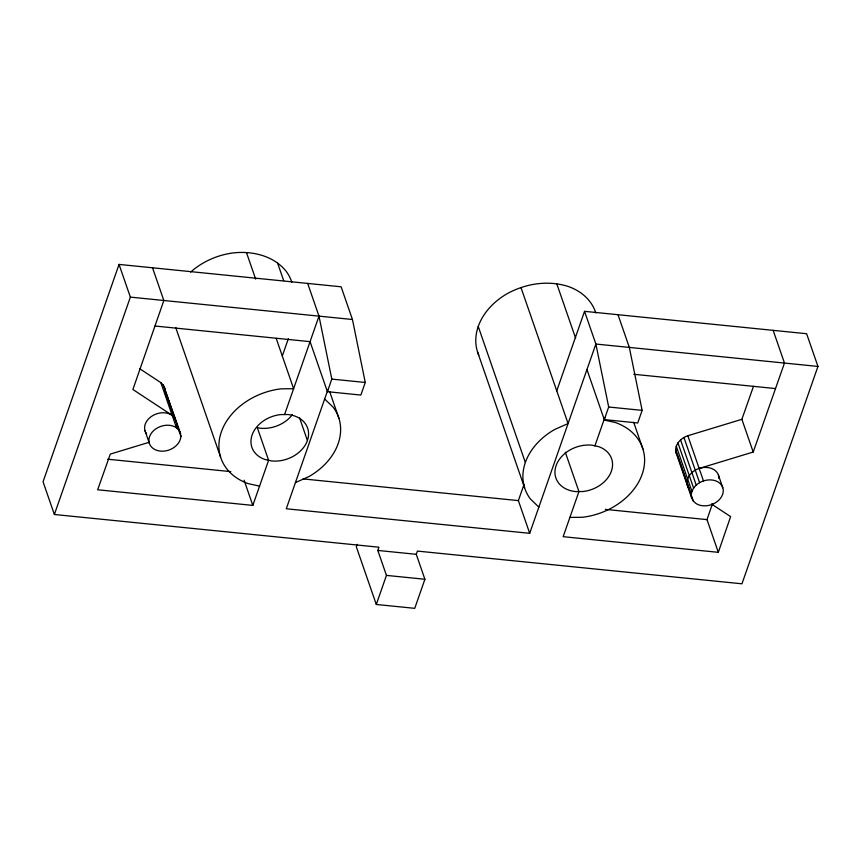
<?xml version="1.0" encoding="UTF-8"?>
<svg xmlns="http://www.w3.org/2000/svg" width="861" height="861" viewBox="0 0 861 861"><rect width="100%" height="100%" fill="white"/><g stroke="black" fill="none" stroke-linecap="round" stroke-linejoin="round"><path stroke-width="1.29" d="M180.896 436.355C180.423 443.071 174.729 448.075 168.681 450.142A16.37 12.517 -19.1 0 1 149.556 436.656A16.37 12.517 -19.1 0 1 176.483 427.809L178.948 430.177L180.455 433.094L180.896 436.355L177.011 425.13M687.831 435.741L703.48 480.933A16.37 12.517 -19.1 0 1 722.605 494.418A16.37 12.517 -19.1 0 1 695.677 503.265L693.213 500.898L691.706 497.981L676.057 452.789C673.98 444.943 680.847 437.98 687.831 435.741L741.881 419.318L753.483 386.32M691.706 497.981C689.629 490.135 696.495 483.172 703.48 480.933M565.29 452.154L578.936 491.566L563.159 536.683L718.322 552.332L706.999 519.624L712.51 503.61M718.322 552.332L730.623 516.622L711.552 504.072M154.969 326.018L310.078 341.656L327.406 391.69L360.856 395.059L365.258 382.467L352.45 319.506L341.128 286.799L119.044 264.413L43.05 481.783L54.372 514.491L378.937 547.209L377.807 550.437L386.449 575.396L376.289 604.465L414.744 608.34L424.904 579.27L416.261 554.312L417.391 551.083L741.956 583.801L817.95 366.431L806.628 333.724L584.544 311.338L556.755 390.829M54.372 514.491L130.366 297.12L119.044 264.413M282.29 356.002L288.36 338.664M148.91 442.36L110.305 454.091L97.659 489.769L252.822 505.407L268.6 460.28L257.278 427.573L260.323 428.24A29.468 22.537 -19.1 0 0 292.363 414.658M284.582 414.55L318.99 316.138L307.668 283.43M327.729 390.216L286.282 508.776L529.698 533.314L595.877 344.045L584.544 311.338M327.406 391.69L331.808 379.098L318.99 316.138M357.186 544.313L356.325 546.8L376.289 604.465M529.698 533.314L518.376 500.607L524.048 484.388M594.919 445.837L604.82 417.52M618.004 314.706L629.326 347.413L642.134 410.374L637.732 422.977L604.282 419.598L608.684 407.005L595.877 344.045L817.95 366.431M688.886 488.413C683.354 480.427 691.135 470.676 699.164 468.459L753.214 452.025L784.479 363.062L773.146 330.344M295.441 482.58L308.938 476.585A62.272 47.635 -19.1 0 0 333.185 407.21L324.662 399.009M569.896 517.407L582.305 517.289A62.272 47.635 -19.1 0 0 642.155 474.271A62.272 47.635 -19.1 0 0 615.432 422.525L603.948 419.996M130.366 297.12L352.45 319.506M633.782 374.277L775.513 388.569M331.808 379.098L365.258 382.467M608.684 407.005L642.134 410.374M107.733 459.214L230.791 471.624M303.04 478.899L518.376 500.607M605.337 509.378L706.999 519.624M377.807 550.437L416.261 554.312M386.449 575.396L424.904 579.27M259.57 486.121L248.086 483.591A62.272 47.635 -19.1 0 1 221.363 431.845A62.272 47.635 -19.1 0 1 281.213 388.828L293.623 388.72L276.187 338.362M139.514 368.594L160.835 382.628L163.299 384.996L180.455 433.094M176.43 422.794L174.632 417.703L172.168 415.336L132.895 389.495L163.848 300.5L152.515 267.793M538.857 507.107L530.333 498.906A62.272 47.635 -19.1 0 1 554.581 429.531L568.077 423.547L520.98 287.52M676.057 452.789L677.058 454.737M741.881 419.318L753.214 452.025M718.472 475.283L722.799 487.767M683.935 437.474L699.584 482.666M680.567 439.896L696.215 485.087M677.941 442.855L693.589 488.036M676.251 446.138L691.9 491.319M675.616 449.528L691.265 494.709M677.564 455.706L693.213 500.898M633.664 422.256L642.909 448.947M586.954 369.563L604.282 419.598M556.852 283.979L575.611 338.147M478.242 326.47L525.35 462.497M477.5 351.783L524.597 487.81M329.677 391.615L338.922 418.306M277.554 262.982L283.667 280.621M246.515 252.693L255.685 279.147M299.563 417.876L307.409 440.52A29.468 22.537 -19.1 0 1 271.645 460.947L264.768 459.44A29.468 22.537 -19.1 0 1 252.122 434.956A29.468 22.537 -19.1 0 1 280.449 414.593L287.886 414.518A29.468 22.537 -19.1 0 1 307.409 440.52M244.115 480.244L252.822 505.407M175.709 327.503L220.61 457.169M163.299 384.996L178.948 430.177M165.689 392.433L173.965 416.337M160.835 382.628L176.483 427.809M145.046 430.834L149.362 443.307M164.806 387.913L165.258 391.174M146.542 433.75A16.37 12.517 -19.1 0 1 151.149 416.649A16.37 12.517 -19.1 0 1 172.168 415.336M699.164 468.459A16.37 12.517 -19.1 0 1 718.924 478.555M478.802 355.281A62.272 47.635 -19.1 0 1 507.484 293.504C525.931 283.484 548.113 280.008 568.335 286.498A62.272 47.635 -19.1 0 1 595.801 312.93M190.658 272.087A62.272 47.635 -19.1 0 1 234.117 252.811C253.026 250.949 273.701 255.868 286.089 271.193A62.272 47.635 -19.1 0 1 291.814 282.29M583.069 491.523L575.632 491.599A29.468 22.537 -19.1 0 1 556.109 465.597A29.468 22.537 -19.1 0 1 591.873 445.169L598.75 446.676A29.468 22.537 -19.1 0 1 611.396 471.161A29.468 22.537 -19.1 0 1 583.069 491.523"/></g></svg>
